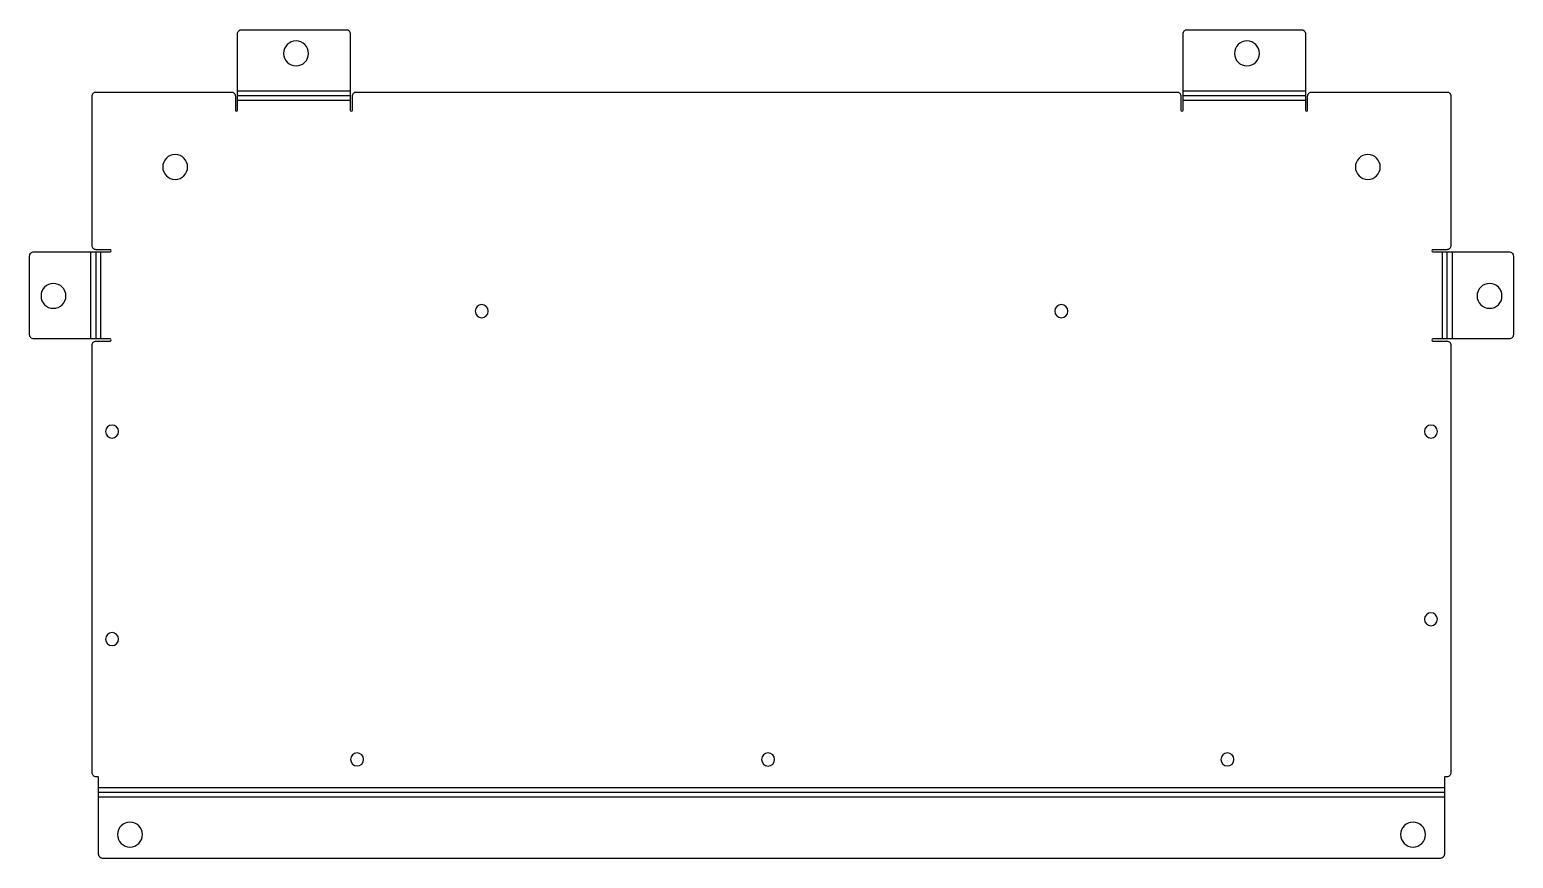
# Model space of a CAD drawing. Header units: millimetres. Extents: x -18 to 340, y 0 to 200.
import ezdxf

# ---------------------------------------------------------------- set-up
doc = ezdxf.new("R2010")
doc.units = ezdxf.units.MM

msp = doc.modelspace()

# ---------------------------------------------------------------- linework, layer by layer
at = {"layer": 'BEND'}
for p, q in [((59.58, 183.75), (32.42, 183.75)), ((289.58, 183.75), (260.09, 183.75)), ((-1.69, 146.14), (-1.69, 125.14)), ((323.69, 125.14), (323.69, 146.14)), ((-1, 15.91), (323, 15.91))]:
    msp.add_line(p, q, dxfattribs=at)
at = {"layer": 'BEND_EXTENT'}
for p, q in [((32.42, 184.92), (59.58, 184.92)), ((59.58, 182.58), (32.42, 182.58)), ((260.09, 184.92), (289.58, 184.92)), ((289.58, 182.58), (260.09, 182.58)), ((-2.87, 125.14), (-2.87, 146.14)), ((-0.52, 146.14), (-0.52, 125.14)), ((322.52, 125.14), (322.52, 146.14)), ((324.87, 146.14), (324.87, 125.14)), ((-1, 17.08), (323, 17.08)), ((323, 14.74), (-1, 14.74))]:
    msp.add_line(p, q, dxfattribs=at)
at = {"layer": 'INTERIOR_PROFILES', "extrusion": (0, 0, -1)}
for centre, radius in [((-46.54, 193.94), 3), ((-275.46, 193.94), 3), ((-17.42, 166.58), 3), ((-304.58, 166.58), 3), ((11.88, 135.52), 3), ((-333.88, 135.52), 3), ((-91.22, 131.84), 1.57), ((-230.78, 131.84), 1.58), ((-2.22, 102.84), 1.57), ((-319.78, 102.84), 1.57), ((-319.78, 57.59), 1.57), ((-2.22, 52.83), 1.57), ((-61.22, 23.83), 1.57), ((-160.18, 23.83), 1.58), ((-270.78, 23.83), 1.57), ((-6.54, 5.73), 3), ((-315.46, 5.73), 3)]:
    msp.add_circle(centre, radius, dxfattribs=at)
at = {"layer": 'OUTER_PROFILES'}
msp.add_lwpolyline([(323.58, 184.64, -0.414214), (324.58, 183.64), (324.58, 147.65, -0.414214), (323.58, 146.65), (320.21, 146.65, 1), (320.21, 146.14), (322.52, 146.14), (324.87, 146.14), (338.61, 146.14, -0.414214), (339.61, 145.14), (339.61, 126.14, -0.414214), (338.61, 125.14), (324.87, 125.14), (322.52, 125.14), (320.21, 125.14, 1), (320.21, 124.64), (323.58, 124.64, -0.414214), (324.58, 123.64), (324.58, 20.65, -0.414214), (323.58, 19.65), (323.25, 19.65, 0.414214), (323, 19.4), (323, 17.08), (323, 14.74), (323, 1, -0.414214), (322, 0), (0, 0, -0.414214), (-1, 1), (-1, 14.74), (-1, 17.08), (-1, 19.4, 0.414214), (-1.25, 19.65), (-1.58, 19.65, -0.414214), (-2.58, 20.65), (-2.58, 123.64, -0.414214), (-1.58, 124.64), (1.79, 124.64, 1), (1.79, 125.14), (-0.52, 125.14), (-2.87, 125.14), (-16.61, 125.14, -0.414214), (-17.61, 126.14), (-17.61, 145.14, -0.414214), (-16.61, 146.14), (-2.87, 146.14), (-0.52, 146.14), (1.79, 146.14, 1), (1.79, 146.65), (-1.58, 146.65, -0.414214), (-2.58, 147.65), (-2.58, 183.64, -0.414214), (-1.58, 184.64), (30.91, 184.64, -0.414214), (31.91, 183.64), (31.91, 180.27, 1), (32.42, 180.27), (32.42, 182.58), (32.42, 184.92), (32.42, 198.66, -0.414214), (33.42, 199.66), (58.58, 199.66, -0.414214), (59.58, 198.66), (59.58, 184.92), (59.58, 182.58), (59.58, 180.27, 1), (60.09, 180.27), (60.09, 183.64, -0.414214), (61.09, 184.64), (258.58, 184.64, -0.414214), (259.58, 183.64), (259.58, 180.27, 1), (260.09, 180.27), (260.09, 182.58), (260.09, 184.92), (260.09, 198.66, -0.414214), (261.09, 199.66), (288.58, 199.66, -0.414214), (289.58, 198.66), (289.58, 184.92), (289.58, 182.58), (289.58, 180.27, 1), (290.09, 180.27), (290.09, 183.64, -0.414214), (291.09, 184.64)], format="xyb", close=True, dxfattribs=at)

doc.saveas('drawing.dxf')
